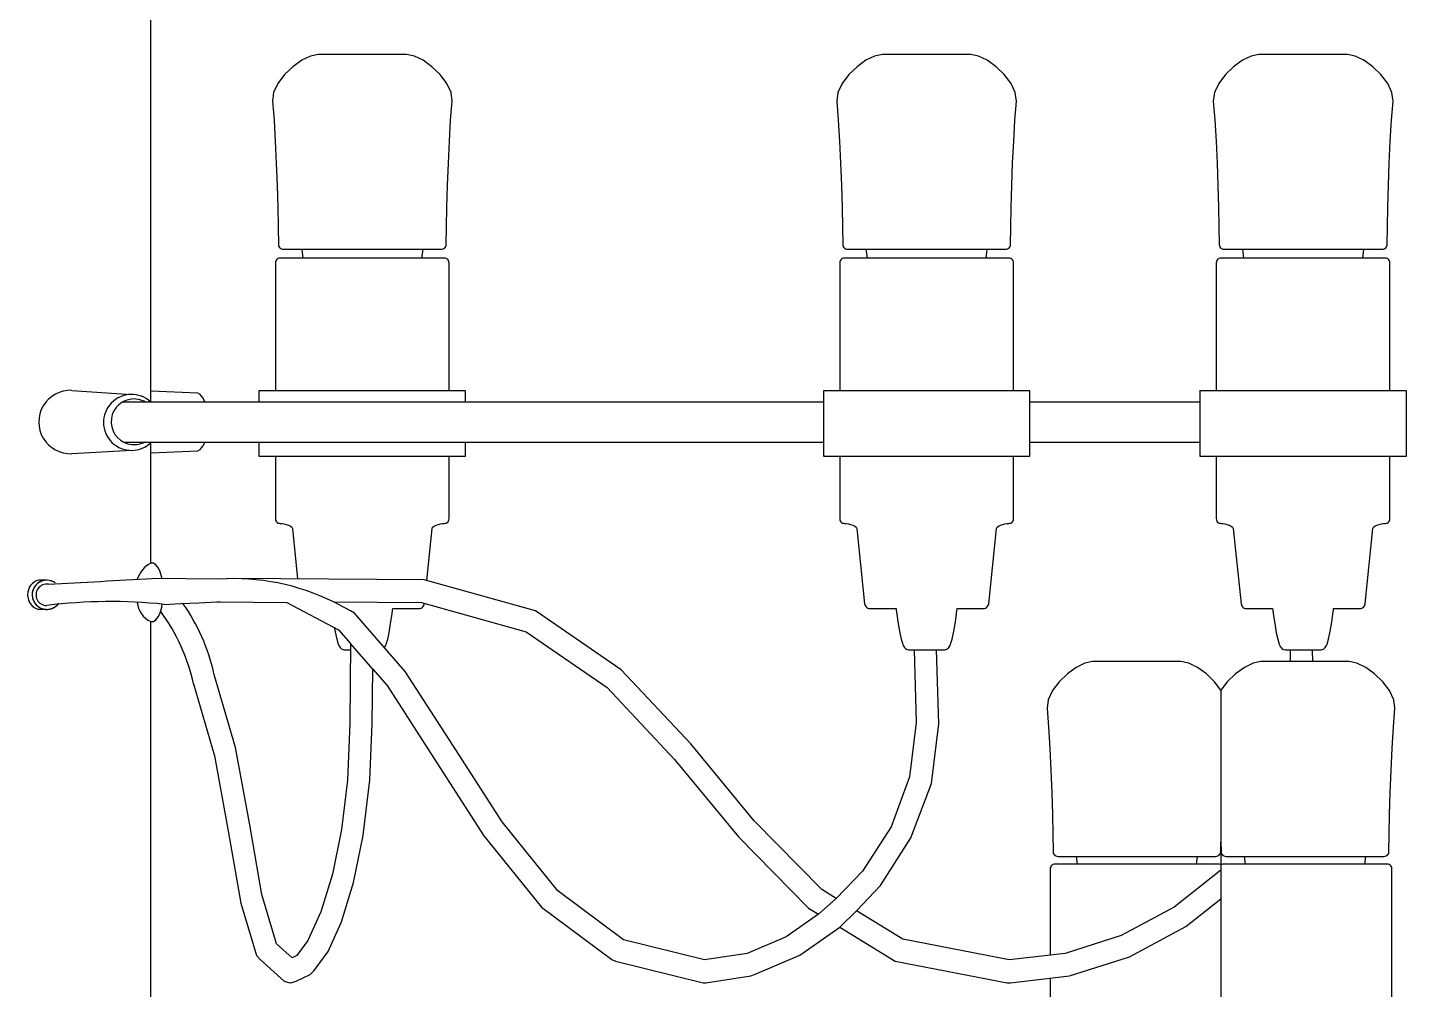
# Model space of a CAD drawing. Header units: millimetres. Extents: x 112 to 8820, y -2365 to 5002.
# Drawn here: x 591.1 to 777.9, y -265.7 to -135.4 of the extents above; entities that cross this region are included whole.
import ezdxf

# ---------------------------------------------------------------- set-up
doc = ezdxf.new("R2010")
doc.units = ezdxf.units.MM

# ---------------------------------------------------------------- blocks, each defined once
blk = doc.blocks.new('2097-30_EL-front')
for p, q in [((1.908, 47.788), (1.908, 71.85)), ((4.177, 52.497), (4.072, 52.475)), ((4.199, 52.497), (4.177, 52.497)), ((4.257, 52.497), (4.199, 52.497)), ((4.348, 52.497), (4.257, 52.497)), ((4.466, 52.497), (4.348, 52.497)), ((4.603, 52.497), (4.466, 52.497)), ((4.751, 52.497), (4.603, 52.497)), ((4.901, 52.497), (4.751, 52.497)), ((5.043, 52.497), (4.901, 52.497)), ((5.169, 52.497), (5.043, 52.497)), ((5.27, 52.497), (5.169, 52.497)), ((5.34, 52.497), (5.27, 52.497)), ((5.374, 52.497), (5.34, 52.497)), ((5.479, 52.475), (5.374, 52.497)), ((11.819, 52.497), (11.714, 52.475)), ((11.853, 52.497), (11.819, 52.497)), ((11.922, 52.497), (11.853, 52.497)), ((12.023, 52.497), (11.922, 52.497)), ((12.148, 52.497), (12.023, 52.497)), ((12.29, 52.497), (12.148, 52.497)), ((12.44, 52.497), (12.29, 52.497)), ((12.588, 52.497), (12.44, 52.497)), ((12.726, 52.497), (12.588, 52.497)), ((12.844, 52.497), (12.726, 52.497)), ((12.935, 52.497), (12.844, 52.497)), ((12.993, 52.497), (12.935, 52.497)), ((13.016, 52.497), (12.993, 52.497)), ((13.121, 52.475), (13.016, 52.497)), ((16.921, 52.497), (16.816, 52.475)), ((16.949, 52.497), (16.921, 52.497)), ((17.012, 52.497), (16.949, 52.497)), ((17.108, 52.497), (17.012, 52.497)), ((17.23, 52.497), (17.108, 52.497)), ((17.369, 52.497), (17.23, 52.497)), ((17.519, 52.497), (17.369, 52.497)), ((17.668, 52.497), (17.519, 52.497)), ((17.808, 52.497), (17.668, 52.497)), ((17.93, 52.497), (17.808, 52.497)), ((18.026, 52.497), (17.93, 52.497)), ((18.09, 52.497), (18.026, 52.497)), ((18.119, 52.497), (18.09, 52.497)), ((18.224, 52.475), (18.119, 52.497)), ((3.833, 52.33), (3.722, 52.223)), ((3.954, 52.417), (3.833, 52.33)), ((4.072, 52.475), (3.954, 52.417)), ((5.597, 52.417), (5.479, 52.475)), ((5.717, 52.33), (5.597, 52.417)), ((5.827, 52.223), (5.717, 52.33)), ((11.476, 52.33), (11.365, 52.223)), ((11.596, 52.417), (11.476, 52.33)), ((11.714, 52.475), (11.596, 52.417)), ((13.239, 52.417), (13.121, 52.475)), ((13.36, 52.33), (13.239, 52.417)), ((13.471, 52.223), (13.36, 52.33)), ((16.577, 52.33), (16.466, 52.223)), ((16.697, 52.417), (16.577, 52.33)), ((16.816, 52.475), (16.697, 52.417)), ((18.342, 52.417), (18.224, 52.475)), ((18.462, 52.33), (18.342, 52.417)), ((18.573, 52.223), (18.462, 52.33)), ((3.722, 52.223), (3.631, 52.104)), ((5.917, 52.104), (5.827, 52.223)), ((11.365, 52.223), (11.275, 52.104)), ((13.562, 52.104), (13.471, 52.223)), ((16.466, 52.223), (16.376, 52.104)), ((18.664, 52.104), (18.573, 52.223)), ((3.573, 51.981), (3.558, 51.863)), ((3.631, 52.104), (3.573, 51.981)), ((5.976, 51.981), (5.917, 52.104)), ((5.991, 51.863), (5.976, 51.981)), ((11.217, 51.981), (11.202, 51.863)), ((11.275, 52.104), (11.217, 51.981)), ((13.62, 51.981), (13.562, 52.104)), ((13.635, 51.863), (13.62, 51.981)), ((16.317, 51.981), (16.302, 51.863)), ((16.376, 52.104), (16.317, 51.981)), ((18.722, 51.981), (18.664, 52.104)), ((18.737, 51.863), (18.722, 51.981)), ((3.558, 51.863), (3.578, 51.607)), ((5.971, 51.607), (5.991, 51.863)), ((11.202, 51.863), (11.222, 51.607)), ((13.615, 51.607), (13.635, 51.863)), ((16.302, 51.863), (16.322, 51.607)), ((18.717, 51.607), (18.737, 51.863)), ((3.578, 51.607), (3.595, 51.323)), ((5.954, 51.323), (5.971, 51.607)), ((11.222, 51.607), (11.239, 51.323)), ((13.598, 51.323), (13.615, 51.607)), ((16.322, 51.607), (16.339, 51.323)), ((18.7, 51.323), (18.717, 51.607)), ((3.595, 51.323), (3.609, 51.023)), ((5.94, 51.023), (5.954, 51.323)), ((11.239, 51.323), (11.253, 51.023)), ((13.584, 51.023), (13.598, 51.323)), ((16.339, 51.323), (16.353, 51.023)), ((18.686, 51.023), (18.7, 51.323)), ((3.609, 51.023), (3.62, 50.72)), ((5.928, 50.72), (5.94, 51.023)), ((11.253, 51.023), (11.264, 50.72)), ((13.573, 50.72), (13.584, 51.023)), ((16.353, 51.023), (16.365, 50.72)), ((18.675, 50.72), (18.686, 51.023)), ((3.62, 50.72), (3.629, 50.427)), ((5.92, 50.427), (5.928, 50.72)), ((11.264, 50.72), (11.273, 50.427)), ((13.564, 50.427), (13.573, 50.72)), ((16.365, 50.72), (16.373, 50.427)), ((18.666, 50.427), (18.675, 50.72)), ((3.629, 50.427), (3.635, 50.157)), ((5.914, 50.157), (5.92, 50.427)), ((11.273, 50.427), (11.279, 50.157)), ((13.558, 50.157), (13.564, 50.427)), ((16.373, 50.427), (16.379, 50.157)), ((18.66, 50.157), (18.666, 50.427)), ((3.635, 50.157), (3.638, 49.923)), ((5.911, 49.923), (5.914, 50.157)), ((11.279, 50.157), (11.282, 49.923)), ((13.555, 49.923), (13.558, 50.157)), ((16.379, 50.157), (16.382, 49.923)), ((18.657, 49.923), (18.66, 50.157)), ((3.638, 49.923), (3.64, 49.908)), ((3.64, 49.908), (3.645, 49.894)), ((3.645, 49.894), (3.653, 49.882)), ((3.653, 49.882), (3.664, 49.872)), ((3.664, 49.872), (3.677, 49.864)), ((5.872, 49.864), (5.885, 49.872)), ((5.885, 49.872), (5.896, 49.882)), ((5.896, 49.882), (5.904, 49.894)), ((5.904, 49.894), (5.909, 49.908)), ((5.909, 49.908), (5.911, 49.923)), ((11.282, 49.923), (11.284, 49.908)), ((11.284, 49.908), (11.289, 49.894)), ((11.289, 49.894), (11.297, 49.882)), ((11.297, 49.882), (11.308, 49.872)), ((11.308, 49.872), (11.321, 49.864)), ((13.516, 49.864), (13.529, 49.872)), ((13.529, 49.872), (13.54, 49.882)), ((13.54, 49.882), (13.548, 49.894)), ((13.548, 49.894), (13.553, 49.908)), ((13.553, 49.908), (13.555, 49.923)), ((16.382, 49.923), (16.384, 49.908)), ((16.384, 49.908), (16.389, 49.894)), ((16.389, 49.894), (16.397, 49.882)), ((16.397, 49.882), (16.408, 49.872)), ((16.408, 49.872), (16.421, 49.864)), ((18.618, 49.864), (18.631, 49.872)), ((18.631, 49.872), (18.642, 49.882)), ((18.642, 49.882), (18.65, 49.894)), ((18.65, 49.894), (18.655, 49.908)), ((18.655, 49.908), (18.657, 49.923)), ((3.598, 49.688), (3.596, 49.673)), ((3.603, 49.702), (3.598, 49.688)), ((3.611, 49.714), (3.603, 49.702)), ((3.621, 49.725), (3.611, 49.714)), ((3.633, 49.732), (3.621, 49.725)), ((3.647, 49.737), (3.633, 49.732)), ((3.662, 49.739), (3.647, 49.737)), ((3.696, 49.739), (3.662, 49.739)), ((3.677, 49.864), (3.691, 49.86)), ((3.691, 49.86), (3.707, 49.858)), ((3.778, 49.739), (3.696, 49.739)), ((3.707, 49.858), (3.746, 49.858)), ((3.746, 49.858), (3.849, 49.858)), ((3.903, 49.739), (3.778, 49.739)), ((3.849, 49.858), (5.598, 49.858)), ((4.066, 49.739), (3.903, 49.739)), ((3.953, 49.858), (3.969, 49.739)), ((4.259, 49.739), (4.066, 49.739)), ((4.476, 49.739), (4.259, 49.739)), ((4.705, 49.739), (4.476, 49.739)), ((4.937, 49.739), (4.705, 49.739)), ((5.162, 49.739), (4.937, 49.739)), ((5.37, 49.739), (5.162, 49.739)), ((5.552, 49.739), (5.37, 49.739)), ((5.7, 49.739), (5.552, 49.739)), ((5.582, 49.739), (5.598, 49.858)), ((5.598, 49.858), (5.656, 49.858)), ((5.656, 49.858), (5.781, 49.858)), ((5.808, 49.739), (5.7, 49.739)), ((5.781, 49.858), (5.842, 49.858)), ((5.87, 49.739), (5.808, 49.739)), ((5.842, 49.858), (5.858, 49.86)), ((5.858, 49.86), (5.872, 49.864)), ((5.884, 49.739), (5.87, 49.739)), ((5.899, 49.737), (5.884, 49.739)), ((5.913, 49.732), (5.899, 49.737)), ((5.925, 49.725), (5.913, 49.732)), ((5.935, 49.714), (5.925, 49.725)), ((5.943, 49.702), (5.935, 49.714)), ((5.948, 49.688), (5.943, 49.702)), ((5.949, 49.673), (5.948, 49.688)), ((11.244, 49.688), (11.242, 49.673)), ((11.249, 49.702), (11.244, 49.688)), ((11.257, 49.714), (11.249, 49.702)), ((11.267, 49.725), (11.257, 49.714)), ((11.279, 49.732), (11.267, 49.725)), ((11.293, 49.737), (11.279, 49.732)), ((11.308, 49.739), (11.293, 49.737)), ((11.322, 49.739), (11.308, 49.739)), ((11.321, 49.864), (11.335, 49.86)), ((11.384, 49.739), (11.322, 49.739)), ((11.335, 49.86), (11.35, 49.858)), ((11.35, 49.858), (11.411, 49.858)), ((11.492, 49.739), (11.384, 49.739)), ((11.411, 49.858), (11.535, 49.858)), ((11.64, 49.739), (11.492, 49.739)), ((11.535, 49.858), (13.24, 49.858)), ((11.595, 49.858), (11.611, 49.739)), ((11.822, 49.739), (11.64, 49.739)), ((12.03, 49.739), (11.822, 49.739)), ((12.255, 49.739), (12.03, 49.739)), ((12.487, 49.739), (12.255, 49.739)), ((12.716, 49.739), (12.487, 49.739)), ((12.932, 49.739), (12.716, 49.739)), ((13.126, 49.739), (12.932, 49.739)), ((13.289, 49.739), (13.126, 49.739)), ((13.224, 49.739), (13.24, 49.858)), ((13.24, 49.858), (13.365, 49.858)), ((13.414, 49.739), (13.289, 49.739)), ((13.365, 49.858), (13.446, 49.858)), ((13.496, 49.739), (13.414, 49.739)), ((13.446, 49.858), (13.486, 49.858)), ((13.486, 49.858), (13.502, 49.86)), ((13.53, 49.739), (13.496, 49.739)), ((13.502, 49.86), (13.516, 49.864)), ((13.545, 49.737), (13.53, 49.739)), ((13.559, 49.732), (13.545, 49.737)), ((13.571, 49.725), (13.559, 49.732)), ((13.581, 49.714), (13.571, 49.725)), ((13.589, 49.702), (13.581, 49.714)), ((13.594, 49.688), (13.589, 49.702)), ((13.596, 49.673), (13.594, 49.688)), ((16.344, 49.688), (16.342, 49.673)), ((16.349, 49.702), (16.344, 49.688)), ((16.356, 49.714), (16.349, 49.702)), ((16.367, 49.725), (16.356, 49.714)), ((16.379, 49.732), (16.367, 49.725)), ((16.393, 49.737), (16.379, 49.732)), ((16.408, 49.739), (16.393, 49.737)), ((16.442, 49.739), (16.408, 49.739)), ((16.421, 49.864), (16.435, 49.86)), ((16.435, 49.86), (16.451, 49.858)), ((16.523, 49.739), (16.442, 49.739)), ((16.451, 49.858), (16.501, 49.858)), ((16.501, 49.858), (16.615, 49.858)), ((16.648, 49.739), (16.523, 49.739)), ((16.615, 49.858), (18.343, 49.858)), ((16.811, 49.739), (16.648, 49.739)), ((16.696, 49.858), (16.713, 49.739)), ((17.005, 49.739), (16.811, 49.739)), ((17.221, 49.739), (17.005, 49.739)), ((17.451, 49.739), (17.221, 49.739)), ((17.683, 49.739), (17.451, 49.739)), ((17.908, 49.739), (17.683, 49.739)), ((18.116, 49.739), (17.908, 49.739)), ((18.298, 49.739), (18.116, 49.739)), ((18.446, 49.739), (18.298, 49.739)), ((18.327, 49.739), (18.343, 49.858)), ((18.343, 49.858), (18.423, 49.858)), ((18.423, 49.858), (18.538, 49.858)), ((18.553, 49.739), (18.446, 49.739)), ((18.538, 49.858), (18.588, 49.858)), ((18.615, 49.739), (18.553, 49.739)), ((18.588, 49.858), (18.604, 49.86)), ((18.604, 49.86), (18.618, 49.864)), ((18.629, 49.739), (18.615, 49.739)), ((18.644, 49.737), (18.629, 49.739)), ((18.658, 49.732), (18.644, 49.737)), ((18.67, 49.725), (18.658, 49.732)), ((18.681, 49.714), (18.67, 49.725)), ((18.688, 49.702), (18.681, 49.714)), ((18.693, 49.688), (18.688, 49.702)), ((18.695, 49.673), (18.693, 49.688)), ((3.596, 49.673), (3.596, 47.941)), ((5.949, 47.941), (5.949, 49.673)), ((11.242, 49.673), (11.242, 47.941)), ((13.596, 47.941), (13.596, 49.673)), ((16.342, 49.673), (16.342, 47.941)), ((18.695, 47.941), (18.695, 49.673)), ((2.546, 47.909), (1.908, 47.936)), ((2.577, 47.89), (2.546, 47.909)), ((2.616, 47.845), (2.577, 47.89)), ((2.64, 47.796), (2.616, 47.845)), ((3.417, 47.941), (3.374, 47.941)), ((3.374, 47.941), (3.374, 47.788)), ((3.519, 47.941), (3.417, 47.941)), ((3.677, 47.941), (3.519, 47.941)), ((3.882, 47.941), (3.677, 47.941)), ((4.126, 47.941), (3.882, 47.941)), ((4.399, 47.941), (4.126, 47.941)), ((4.687, 47.941), (4.399, 47.941)), ((4.98, 47.941), (4.687, 47.941)), ((5.263, 47.941), (4.98, 47.941)), ((5.525, 47.941), (5.263, 47.941)), ((5.755, 47.941), (5.525, 47.941)), ((5.941, 47.941), (5.755, 47.941)), ((6.076, 47.941), (5.941, 47.941)), ((6.154, 47.941), (6.076, 47.941)), ((6.172, 47.941), (6.154, 47.941)), ((6.172, 47.788), (6.172, 47.941)), ((11.038, 47.941), (11.02, 47.941)), ((11.02, 47.941), (11.02, 47.247)), ((11.116, 47.941), (11.038, 47.941)), ((11.251, 47.941), (11.116, 47.941)), ((11.437, 47.941), (11.251, 47.941)), ((11.666, 47.941), (11.437, 47.941)), ((11.929, 47.941), (11.666, 47.941)), ((12.212, 47.941), (11.929, 47.941)), ((12.505, 47.941), (12.212, 47.941)), ((12.793, 47.941), (12.505, 47.941)), ((13.066, 47.941), (12.793, 47.941)), ((13.31, 47.941), (13.066, 47.941)), ((13.401, 47.941), (13.31, 47.941)), ((13.587, 47.941), (13.401, 47.941)), ((13.722, 47.941), (13.587, 47.941)), ((13.8, 47.941), (13.722, 47.941)), ((13.818, 47.941), (13.8, 47.941)), ((13.818, 47.247), (13.818, 47.941)), ((16.163, 47.941), (16.119, 47.941)), ((16.119, 47.941), (16.119, 47.247)), ((16.265, 47.941), (16.163, 47.941)), ((16.422, 47.941), (16.265, 47.941)), ((16.628, 47.941), (16.422, 47.941)), ((16.872, 47.941), (16.628, 47.941)), ((17.144, 47.941), (16.872, 47.941)), ((17.433, 47.941), (17.144, 47.941)), ((17.726, 47.941), (17.433, 47.941)), ((18.009, 47.941), (17.726, 47.941)), ((18.271, 47.941), (18.009, 47.941)), ((18.5, 47.941), (18.271, 47.941)), ((18.686, 47.941), (18.5, 47.941)), ((18.822, 47.941), (18.686, 47.941)), ((18.9, 47.941), (18.822, 47.941)), ((18.918, 47.941), (18.9, 47.941)), ((18.918, 47.054), (18.918, 47.941)), ((3.374, 47.788), (1.524, 47.788)), ((2.642, 47.788), (2.64, 47.796)), ((11.02, 47.788), (3.374, 47.788)), ((16.119, 47.788), (13.818, 47.788)), ((1.537, 47.247), (3.374, 47.247)), ((1.908, 45.607), (1.908, 47.247)), ((1.908, 47.099), (2.546, 47.126)), ((2.546, 47.126), (2.577, 47.145)), ((2.577, 47.145), (2.616, 47.19)), ((2.616, 47.19), (2.64, 47.239)), ((2.64, 47.239), (2.642, 47.247)), ((3.374, 47.247), (3.374, 47.054)), ((3.374, 47.247), (11.02, 47.247)), ((6.172, 47.054), (6.172, 47.247)), ((11.02, 47.247), (11.02, 47.054)), ((13.818, 47.054), (13.818, 47.247)), ((13.818, 47.247), (16.119, 47.247)), ((16.119, 47.247), (16.119, 47.054)), ((3.374, 47.054), (3.417, 47.054)), ((3.417, 47.054), (3.519, 47.054)), ((3.519, 47.054), (3.677, 47.054)), ((3.596, 47.054), (3.596, 46.209)), ((3.677, 47.054), (3.882, 47.054)), ((3.882, 47.054), (4.126, 47.054)), ((4.126, 47.054), (4.399, 47.054)), ((4.399, 47.054), (4.687, 47.054)), ((4.687, 47.054), (4.98, 47.054)), ((4.98, 47.054), (5.263, 47.054)), ((5.263, 47.054), (5.525, 47.054)), ((5.525, 47.054), (5.755, 47.054)), ((5.755, 47.054), (5.941, 47.054)), ((5.941, 47.054), (6.076, 47.054)), ((5.949, 46.209), (5.949, 47.054)), ((6.076, 47.054), (6.154, 47.054)), ((6.154, 47.054), (6.172, 47.054)), ((11.02, 47.054), (11.038, 47.054)), ((11.038, 47.054), (11.116, 47.054)), ((11.116, 47.054), (11.251, 47.054)), ((11.242, 47.054), (11.242, 46.209)), ((11.251, 47.054), (11.437, 47.054)), ((11.437, 47.054), (11.666, 47.054)), ((11.666, 47.054), (11.929, 47.054)), ((11.929, 47.054), (12.212, 47.054)), ((12.212, 47.054), (12.505, 47.054)), ((12.505, 47.054), (12.793, 47.054)), ((12.793, 47.054), (13.066, 47.054)), ((13.066, 47.054), (13.31, 47.054)), ((13.31, 47.054), (13.401, 47.054)), ((13.401, 47.054), (13.587, 47.054)), ((13.587, 47.054), (13.722, 47.054)), ((13.596, 46.209), (13.596, 47.054)), ((13.722, 47.054), (13.8, 47.054)), ((13.8, 47.054), (13.818, 47.054)), ((16.119, 47.054), (16.163, 47.054)), ((16.163, 47.054), (16.265, 47.054)), ((16.265, 47.054), (16.422, 47.054)), ((16.342, 47.054), (16.342, 46.209)), ((16.422, 47.054), (16.628, 47.054)), ((16.628, 47.054), (16.872, 47.054)), ((16.872, 47.054), (17.144, 47.054)), ((17.144, 47.054), (17.433, 47.054)), ((17.433, 47.054), (17.726, 47.054)), ((17.726, 47.054), (18.009, 47.054)), ((18.009, 47.054), (18.271, 47.054)), ((18.271, 47.054), (18.5, 47.054)), ((18.5, 47.054), (18.686, 47.054)), ((18.686, 47.054), (18.822, 47.054)), ((18.695, 46.209), (18.695, 47.054)), ((18.822, 47.054), (18.9, 47.054)), ((18.9, 47.054), (18.918, 47.054)), ((3.596, 46.209), (3.598, 46.194)), ((3.598, 46.194), (3.603, 46.181)), ((3.603, 46.181), (3.611, 46.168)), ((3.611, 46.168), (3.621, 46.158)), ((3.621, 46.158), (3.633, 46.15)), ((3.633, 46.15), (3.647, 46.146)), ((3.647, 46.146), (3.662, 46.144)), ((3.662, 46.144), (3.684, 46.142)), ((3.684, 46.142), (3.711, 46.137)), ((3.711, 46.137), (3.742, 46.13)), ((5.804, 46.13), (5.834, 46.137)), ((5.834, 46.137), (5.862, 46.142)), ((5.862, 46.142), (5.884, 46.144)), ((5.884, 46.144), (5.899, 46.146)), ((5.899, 46.146), (5.913, 46.15)), ((5.913, 46.15), (5.925, 46.158)), ((5.925, 46.158), (5.935, 46.168)), ((5.935, 46.168), (5.943, 46.181)), ((5.943, 46.181), (5.948, 46.194)), ((5.948, 46.194), (5.949, 46.209)), ((11.242, 46.209), (11.244, 46.194)), ((11.244, 46.194), (11.249, 46.181)), ((11.249, 46.181), (11.257, 46.168)), ((11.257, 46.168), (11.267, 46.158)), ((11.267, 46.158), (11.279, 46.15)), ((11.279, 46.15), (11.293, 46.146)), ((11.293, 46.146), (11.308, 46.144)), ((11.308, 46.144), (11.33, 46.142)), ((11.33, 46.142), (11.358, 46.137)), ((11.358, 46.137), (11.388, 46.13)), ((13.45, 46.13), (13.48, 46.137)), ((13.48, 46.137), (13.508, 46.142)), ((13.508, 46.142), (13.53, 46.144)), ((13.53, 46.144), (13.545, 46.146)), ((13.545, 46.146), (13.559, 46.15)), ((13.559, 46.15), (13.571, 46.158)), ((13.571, 46.158), (13.581, 46.168)), ((13.581, 46.168), (13.589, 46.181)), ((13.589, 46.181), (13.594, 46.194)), ((13.594, 46.194), (13.596, 46.209)), ((16.342, 46.209), (16.344, 46.194)), ((16.344, 46.194), (16.349, 46.181)), ((16.349, 46.181), (16.356, 46.168)), ((16.356, 46.168), (16.367, 46.158)), ((16.367, 46.158), (16.379, 46.15)), ((16.379, 46.15), (16.393, 46.146)), ((16.393, 46.146), (16.408, 46.144)), ((16.408, 46.144), (16.43, 46.142)), ((16.43, 46.142), (16.457, 46.137)), ((16.457, 46.137), (16.488, 46.13)), ((18.549, 46.13), (18.58, 46.137)), ((18.58, 46.137), (18.607, 46.142)), ((18.607, 46.142), (18.629, 46.144)), ((18.629, 46.144), (18.644, 46.146)), ((18.644, 46.146), (18.658, 46.15)), ((18.658, 46.15), (18.67, 46.158)), ((18.67, 46.158), (18.681, 46.168)), ((18.681, 46.168), (18.688, 46.181)), ((18.688, 46.181), (18.693, 46.194)), ((18.693, 46.194), (18.695, 46.209)), ((3.742, 46.13), (3.773, 46.12)), ((3.773, 46.12), (3.8, 46.108)), ((3.8, 46.108), (3.819, 46.094)), ((3.819, 46.094), (3.827, 46.078)), ((3.827, 46.078), (3.898, 45.394)), ((5.646, 45.373), (5.719, 46.078)), ((5.719, 46.078), (5.727, 46.094)), ((5.727, 46.094), (5.746, 46.108)), ((5.746, 46.108), (5.773, 46.12)), ((5.773, 46.12), (5.804, 46.13)), ((11.388, 46.13), (11.419, 46.12)), ((11.419, 46.12), (11.446, 46.108)), ((11.446, 46.108), (11.465, 46.094)), ((11.465, 46.094), (11.473, 46.078)), ((11.473, 46.078), (11.579, 45.056)), ((13.259, 45.056), (13.365, 46.078)), ((13.365, 46.078), (13.373, 46.094)), ((13.373, 46.094), (13.392, 46.108)), ((13.392, 46.108), (13.419, 46.12)), ((13.419, 46.12), (13.45, 46.13)), ((16.488, 46.13), (16.518, 46.12)), ((16.518, 46.12), (16.545, 46.108)), ((16.545, 46.108), (16.564, 46.094)), ((16.564, 46.094), (16.573, 46.078)), ((16.573, 46.078), (16.679, 45.056)), ((18.358, 45.056), (18.464, 46.078)), ((18.464, 46.078), (18.473, 46.094)), ((18.473, 46.094), (18.492, 46.108)), ((18.492, 46.108), (18.519, 46.12)), ((18.519, 46.12), (18.549, 46.13)), ((1.945, 45.604), (1.908, 45.607)), ((1.975, 45.585), (1.945, 45.604)), ((2.014, 45.539), (1.975, 45.585)), ((2.839, 45.391), (1.93, 45.4)), ((2.038, 45.49), (2.014, 45.539)), ((2.058, 45.414), (2.038, 45.49)), ((2.059, 45.399), (2.058, 45.414)), ((3.024, 45.4), (2.839, 45.391)), ((5.614, 45.382), (3.024, 45.4)), ((0.5, 45.377, -0.203), (0.391, 45.377, -0.203)), ((7.122, 44.96), (5.614, 45.382)), ((2.058, 45.009), (2.063, 45.051)), ((2.091, 45.048), (2.315, 45.058)), ((2.315, 45.058), (2.561, 45.07)), ((2.561, 45.07), (2.805, 45.081)), ((2.805, 45.081), (2.849, 45.083)), ((2.849, 45.083), (3.753, 45.074)), ((3.753, 45.074), (4.452, 44.704)), ((4.382, 45.083), (5.577, 45.074)), ((4.615, 44.96), (4.382, 45.083)), ((5.577, 45.074), (6.994, 44.678)), ((5.583, 45.005), (5.594, 45.015)), ((5.594, 45.015), (5.603, 45.027)), ((5.603, 45.027), (5.61, 45.041)), ((5.61, 45.041), (5.613, 45.056)), ((5.613, 45.056), (5.614, 45.064)), ((11.579, 45.056), (11.582, 45.041)), ((11.582, 45.041), (11.589, 45.027)), ((11.589, 45.027), (11.598, 45.015)), ((11.598, 45.015), (11.609, 45.005)), ((13.229, 45.005), (13.24, 45.015)), ((13.24, 45.015), (13.249, 45.027)), ((13.249, 45.027), (13.256, 45.041)), ((13.256, 45.041), (13.259, 45.056)), ((16.679, 45.056), (16.682, 45.041)), ((16.682, 45.041), (16.688, 45.027)), ((16.688, 45.027), (16.697, 45.015)), ((16.697, 45.015), (16.708, 45.005)), ((18.329, 45.005), (18.34, 45.015)), ((18.34, 45.015), (18.349, 45.027)), ((18.349, 45.027), (18.355, 45.041)), ((18.355, 45.041), (18.358, 45.056)), ((0.5, 44.98, -0.203), (0.391, 44.98, -0.203)), ((1.945, 44.818), (1.975, 44.838)), ((1.975, 44.838), (2.014, 44.884)), ((2.014, 44.884), (2.038, 44.932)), ((2.038, 44.932), (2.058, 45.009)), ((4.668, 44.929), (4.615, 44.96)), ((5.355, 44.138), (4.668, 44.929)), ((5.152, 44.756), (5.166, 44.844)), ((5.166, 44.844), (5.177, 44.919)), ((5.177, 44.919), (5.184, 44.971)), ((5.184, 44.971), (5.187, 44.991)), ((5.187, 44.991), (5.311, 44.991)), ((5.311, 44.991), (5.414, 44.991)), ((5.414, 44.991), (5.488, 44.991)), ((5.488, 44.991), (5.531, 44.991)), ((5.531, 44.991), (5.54, 44.991)), ((5.54, 44.991), (5.556, 44.993)), ((5.556, 44.993), (5.57, 44.997)), ((5.57, 44.997), (5.583, 45.005)), ((8.282, 44.161), (7.122, 44.96)), ((11.609, 45.005), (11.622, 44.997)), ((11.622, 44.997), (11.636, 44.993)), ((11.636, 44.993), (11.652, 44.991)), ((11.652, 44.991), (11.661, 44.991)), ((11.661, 44.991), (11.704, 44.991)), ((11.704, 44.991), (11.778, 44.991)), ((11.778, 44.991), (11.881, 44.991)), ((11.881, 44.991), (12.005, 44.991)), ((12.005, 44.991), (12.008, 44.971)), ((12.008, 44.971), (12.015, 44.919)), ((12.015, 44.919), (12.026, 44.844)), ((12.026, 44.844), (12.039, 44.756)), ((12.799, 44.756), (12.812, 44.844)), ((12.812, 44.844), (12.823, 44.919)), ((12.823, 44.919), (12.83, 44.971)), ((12.83, 44.971), (12.833, 44.991)), ((12.833, 44.991), (12.908, 44.991)), ((12.908, 44.991), (13.02, 44.991)), ((13.02, 44.991), (13.107, 44.991)), ((13.107, 44.991), (13.163, 44.991)), ((13.163, 44.991), (13.186, 44.991)), ((13.186, 44.991), (13.202, 44.993)), ((13.202, 44.993), (13.216, 44.997)), ((13.216, 44.997), (13.229, 45.005)), ((16.708, 45.005), (16.721, 44.997)), ((16.721, 44.997), (16.735, 44.993)), ((16.735, 44.993), (16.751, 44.991)), ((16.751, 44.991), (16.775, 44.991)), ((16.775, 44.991), (16.831, 44.991)), ((16.831, 44.991), (16.917, 44.991)), ((16.917, 44.991), (17.03, 44.991)), ((17.03, 44.991), (17.105, 44.991)), ((17.105, 44.991), (17.107, 44.971)), ((17.107, 44.971), (17.114, 44.919)), ((17.114, 44.919), (17.125, 44.844)), ((17.125, 44.844), (17.139, 44.756)), ((17.898, 44.756), (17.912, 44.844)), ((17.912, 44.844), (17.923, 44.919)), ((17.923, 44.919), (17.93, 44.971)), ((17.93, 44.971), (17.932, 44.991)), ((17.932, 44.991), (18.057, 44.991)), ((18.057, 44.991), (18.159, 44.991)), ((18.159, 44.991), (18.233, 44.991)), ((18.233, 44.991), (18.276, 44.991)), ((18.276, 44.991), (18.286, 44.991)), ((18.286, 44.991), (18.302, 44.993)), ((18.302, 44.993), (18.316, 44.997)), ((18.316, 44.997), (18.329, 45.005)), ((1.908, 44.815), (1.945, 44.818)), ((1.908, 39.582), (1.908, 44.815)), ((4.395, 44.735), (4.428, 44.579)), ((4.452, 44.704), (4.616, 44.516)), ((5.118, 44.579), (5.136, 44.664)), ((5.136, 44.664), (5.152, 44.756)), ((6.994, 44.678), (8.09, 43.924)), ((12.039, 44.756), (12.056, 44.664)), ((12.056, 44.664), (12.074, 44.579)), ((12.764, 44.579), (12.782, 44.664)), ((12.782, 44.664), (12.799, 44.756)), ((17.139, 44.756), (17.155, 44.664)), ((17.155, 44.664), (17.174, 44.579)), ((17.863, 44.579), (17.882, 44.664)), ((17.882, 44.664), (17.898, 44.756)), ((4.428, 44.579), (4.448, 44.51)), ((4.448, 44.51), (4.455, 44.492)), ((4.455, 44.492), (4.464, 44.477)), ((4.464, 44.477), (4.474, 44.463)), ((4.474, 44.463), (4.486, 44.451)), ((4.616, 44.516), (4.604, 43.438)), ((4.915, 44.171), (4.616, 44.516)), ((5.072, 44.463), (5.082, 44.477)), ((5.082, 44.477), (5.091, 44.492)), ((5.091, 44.492), (5.098, 44.51)), ((5.098, 44.51), (5.118, 44.579)), ((12.074, 44.579), (12.094, 44.51)), ((12.094, 44.51), (12.101, 44.492)), ((12.101, 44.492), (12.11, 44.477)), ((12.11, 44.477), (12.12, 44.463)), ((12.12, 44.463), (12.132, 44.451)), ((12.706, 44.451), (12.718, 44.463)), ((12.718, 44.463), (12.728, 44.477)), ((12.728, 44.477), (12.737, 44.492)), ((12.737, 44.492), (12.744, 44.51)), ((12.744, 44.51), (12.764, 44.579)), ((17.174, 44.579), (17.194, 44.51)), ((17.194, 44.51), (17.201, 44.492)), ((17.201, 44.492), (17.209, 44.477)), ((17.209, 44.477), (17.22, 44.463)), ((17.22, 44.463), (17.232, 44.451)), ((17.805, 44.451), (17.817, 44.463)), ((17.817, 44.463), (17.828, 44.477)), ((17.828, 44.477), (17.836, 44.492)), ((17.836, 44.492), (17.843, 44.51)), ((17.843, 44.51), (17.863, 44.579)), ((4.486, 44.451), (4.499, 44.442)), ((4.499, 44.442), (4.513, 44.436)), ((4.513, 44.436), (4.528, 44.434)), ((4.528, 44.434), (4.536, 44.434)), ((4.536, 44.434), (4.554, 44.434)), ((4.554, 44.434), (4.581, 44.434)), ((4.581, 44.434), (4.617, 44.434)), ((12.132, 44.451), (12.145, 44.442)), ((12.145, 44.442), (12.159, 44.436)), ((12.159, 44.436), (12.174, 44.434)), ((12.174, 44.434), (12.177, 44.434)), ((12.177, 44.434), (12.191, 44.434)), ((12.191, 44.434), (12.215, 44.434)), ((12.215, 44.434), (12.247, 44.434)), ((12.247, 44.434), (12.287, 44.434)), ((12.249, 44.434), (12.279, 43.446)), ((12.287, 44.434), (12.333, 44.434)), ((12.333, 44.434), (12.383, 44.434)), ((12.383, 44.434), (12.434, 44.434)), ((12.434, 44.434), (12.485, 44.434)), ((12.485, 44.434), (12.532, 44.434)), ((12.532, 44.434), (12.575, 44.434)), ((12.583, 43.428), (12.552, 44.434)), ((12.575, 44.434), (12.611, 44.434)), ((12.611, 44.434), (12.638, 44.434)), ((12.638, 44.434), (12.656, 44.434)), ((12.656, 44.434), (12.664, 44.434)), ((12.664, 44.434), (12.679, 44.436)), ((12.679, 44.436), (12.693, 44.442)), ((12.693, 44.442), (12.706, 44.451)), ((14.667, 44.273), (14.563, 44.252)), ((14.669, 44.273), (14.667, 44.273)), ((14.708, 44.273), (14.669, 44.273)), ((14.782, 44.273), (14.708, 44.273)), ((14.887, 44.273), (14.782, 44.273)), ((15.015, 44.273), (14.887, 44.273)), ((15.158, 44.273), (15.015, 44.273)), ((15.309, 44.273), (15.158, 44.273)), ((15.456, 44.273), (15.309, 44.273)), ((15.591, 44.273), (15.456, 44.273)), ((15.706, 44.273), (15.591, 44.273)), ((15.793, 44.273), (15.706, 44.273)), ((15.847, 44.273), (15.793, 44.273)), ((15.864, 44.273), (15.847, 44.273)), ((15.969, 44.252), (15.864, 44.273)), ((16.946, 44.273), (16.841, 44.252)), ((16.97, 44.273), (16.946, 44.273)), ((17.029, 44.273), (16.97, 44.273)), ((17.121, 44.273), (17.029, 44.273)), ((17.24, 44.273), (17.121, 44.273)), ((17.232, 44.451), (17.245, 44.442)), ((17.378, 44.273), (17.24, 44.273)), ((17.245, 44.442), (17.259, 44.436)), ((17.259, 44.436), (17.274, 44.434)), ((17.274, 44.434), (17.281, 44.434)), ((17.281, 44.434), (17.299, 44.434)), ((17.299, 44.434), (17.327, 44.434)), ((17.327, 44.434), (17.363, 44.434)), ((17.342, 44.434), (17.345, 44.273)), ((17.363, 44.434), (17.405, 44.434)), ((17.526, 44.273), (17.378, 44.273)), ((17.405, 44.434), (17.453, 44.434)), ((17.453, 44.434), (17.504, 44.434)), ((17.504, 44.434), (17.555, 44.434)), ((17.676, 44.273), (17.526, 44.273)), ((17.555, 44.434), (17.604, 44.434)), ((17.604, 44.434), (17.65, 44.434)), ((17.648, 44.273), (17.645, 44.434)), ((17.65, 44.434), (17.69, 44.434)), ((17.818, 44.273), (17.676, 44.273)), ((17.69, 44.434), (17.723, 44.434)), ((17.723, 44.434), (17.747, 44.434)), ((17.747, 44.434), (17.76, 44.434)), ((17.76, 44.434), (17.763, 44.434)), ((17.763, 44.434), (17.778, 44.436)), ((17.778, 44.436), (17.793, 44.442)), ((17.793, 44.442), (17.805, 44.451)), ((17.942, 44.273), (17.818, 44.273)), ((18.042, 44.273), (17.942, 44.273)), ((18.111, 44.273), (18.042, 44.273)), ((18.144, 44.273), (18.111, 44.273)), ((18.248, 44.252), (18.144, 44.273)), ((3.057, 43.11), (2.765, 44.114)), ((4.907, 43.435), (4.915, 44.171)), ((4.915, 44.171), (5.11, 43.947)), ((6, 43.142), (5.355, 44.138)), ((9.223, 43.158), (8.282, 44.161)), ((14.325, 44.107), (14.215, 43.999)), ((14.445, 44.194), (14.325, 44.107)), ((14.563, 44.252), (14.445, 44.194)), ((16.087, 44.194), (15.969, 44.252)), ((16.208, 44.107), (16.087, 44.194)), ((16.319, 43.999), (16.208, 44.107)), ((16.602, 44.107), (16.491, 43.999)), ((16.723, 44.194), (16.602, 44.107)), ((16.841, 44.252), (16.723, 44.194)), ((18.366, 44.194), (18.248, 44.252)), ((18.486, 44.107), (18.366, 44.194)), ((18.597, 43.999), (18.486, 44.107)), ((2.489, 43.971), (2.772, 42.997)), ((5.11, 43.947), (5.745, 42.965)), ((8.09, 43.924), (9.004, 42.949)), ((14.215, 43.999), (14.125, 43.88)), ((16.405, 43.887), (16.319, 43.999)), ((16.491, 43.999), (16.405, 43.887)), ((18.687, 43.88), (18.597, 43.999)), ((14.067, 43.757), (14.051, 43.64)), ((14.125, 43.88), (14.067, 43.757)), ((16.405, 43.887), (16.405, 41.826)), ((18.746, 43.757), (18.687, 43.88)), ((18.761, 43.64), (18.746, 43.757)), ((14.051, 43.64), (14.071, 43.384)), ((18.741, 43.384), (18.761, 43.64)), ((4.604, 43.438), (4.573, 42.668)), ((4.876, 42.667), (4.907, 43.435)), ((12.279, 43.446), (12.188, 42.71)), ((12.483, 42.624), (12.583, 43.428)), ((14.071, 43.384), (14.088, 43.099)), ((18.724, 43.099), (18.741, 43.384)), ((10.083, 42.115), (9.223, 43.158)), ((2.772, 42.997), (2.963, 41.955)), ((3.249, 42.06), (3.057, 43.11)), ((5.745, 42.965), (6.42, 41.914)), ((6.668, 42.101), (6, 43.142)), ((14.088, 43.099), (14.102, 42.799)), ((18.71, 42.799), (18.724, 43.099)), ((9.004, 42.949), (9.869, 41.9)), ((14.102, 42.799), (14.114, 42.496)), ((18.698, 42.496), (18.71, 42.799)), ((4.573, 42.668), (4.492, 41.997)), ((4.791, 41.96), (4.876, 42.667)), ((12.188, 42.71), (11.936, 42.037)), ((12.206, 41.885), (12.483, 42.624)), ((14.114, 42.496), (14.122, 42.203)), ((18.69, 42.203), (18.698, 42.496)), ((3.413, 41.12), (3.249, 42.06)), ((7.422, 41.17), (6.668, 42.101)), ((10.998, 41.185), (10.083, 42.115)), ((11.936, 42.037), (11.552, 41.436)), ((14.122, 42.203), (14.128, 41.933)), ((18.684, 41.933), (18.69, 42.203)), ((2.963, 41.955), (3.129, 40.999)), ((4.492, 41.997), (4.369, 41.395)), ((4.654, 41.279), (4.785, 41.916)), ((4.785, 41.916), (4.791, 41.96)), ((6.42, 41.914), (7.201, 40.949)), ((9.869, 41.9), (10.82, 40.934)), ((11.793, 41.239), (12.206, 41.885)), ((14.128, 41.933), (14.131, 41.699)), ((18.681, 41.699), (18.684, 41.933)), ((14.131, 41.699), (14.133, 41.684)), ((14.133, 41.684), (14.138, 41.67)), ((14.138, 41.67), (14.147, 41.658)), ((14.147, 41.658), (14.157, 41.648)), ((16.377, 41.648), (16.388, 41.658)), ((16.388, 41.658), (16.396, 41.67)), ((16.396, 41.67), (16.402, 41.684)), ((16.402, 41.684), (16.403, 41.699)), ((16.403, 41.699), (16.405, 41.826)), ((16.405, 41.826), (16.407, 41.699)), ((16.405, 41.826), (16.405, 39.732)), ((16.407, 41.699), (16.409, 41.684)), ((16.409, 41.684), (16.414, 41.67)), ((16.414, 41.67), (16.422, 41.658)), ((16.422, 41.658), (16.433, 41.648)), ((18.655, 41.648), (18.665, 41.658)), ((18.665, 41.658), (18.674, 41.67)), ((18.674, 41.67), (18.679, 41.684)), ((18.679, 41.684), (18.681, 41.699)), ((14.094, 41.48), (14.093, 41.465)), ((14.099, 41.493), (14.094, 41.48)), ((14.107, 41.506), (14.099, 41.493)), ((14.117, 41.516), (14.107, 41.506)), ((14.129, 41.524), (14.117, 41.516)), ((14.143, 41.528), (14.129, 41.524)), ((14.158, 41.53), (14.143, 41.528)), ((14.157, 41.648), (14.17, 41.641)), ((14.161, 41.53), (14.158, 41.53)), ((14.212, 41.53), (14.161, 41.53)), ((14.17, 41.641), (14.184, 41.636)), ((14.184, 41.636), (14.2, 41.635)), ((14.2, 41.635), (14.203, 41.635)), ((14.203, 41.635), (14.273, 41.635)), ((14.309, 41.53), (14.212, 41.53)), ((14.273, 41.635), (14.405, 41.635)), ((14.448, 41.53), (14.309, 41.53)), ((14.405, 41.635), (16.089, 41.635)), ((14.444, 41.635), (14.458, 41.53)), ((14.622, 41.53), (14.448, 41.53)), ((14.825, 41.53), (14.622, 41.53)), ((15.047, 41.53), (14.825, 41.53)), ((15.279, 41.53), (15.047, 41.53)), ((15.509, 41.53), (15.279, 41.53)), ((15.73, 41.53), (15.509, 41.53)), ((15.93, 41.53), (15.73, 41.53)), ((16.1, 41.53), (15.93, 41.53)), ((16.074, 41.53), (16.089, 41.635)), ((16.089, 41.635), (16.208, 41.635)), ((16.235, 41.53), (16.1, 41.53)), ((16.208, 41.635), (16.304, 41.635)), ((16.327, 41.53), (16.235, 41.53)), ((16.304, 41.635), (16.334, 41.635)), ((16.372, 41.53), (16.327, 41.53)), ((16.334, 41.635), (16.35, 41.636)), ((16.35, 41.636), (16.365, 41.641)), ((16.365, 41.641), (16.377, 41.648)), ((16.387, 41.528), (16.372, 41.53)), ((16.401, 41.524), (16.387, 41.528)), ((16.407, 41.52), (16.401, 41.524)), ((16.413, 41.524), (16.407, 41.52)), ((16.427, 41.528), (16.413, 41.524)), ((16.442, 41.53), (16.427, 41.528)), ((16.433, 41.648), (16.446, 41.641)), ((16.445, 41.53), (16.442, 41.53)), ((16.496, 41.53), (16.445, 41.53)), ((16.446, 41.641), (16.46, 41.636)), ((16.46, 41.636), (16.476, 41.635)), ((16.476, 41.635), (16.517, 41.635)), ((16.593, 41.53), (16.496, 41.53)), ((16.517, 41.635), (16.624, 41.635)), ((16.732, 41.53), (16.593, 41.53)), ((16.624, 41.635), (18.367, 41.635)), ((16.722, 41.635), (16.732, 41.53)), ((16.907, 41.53), (16.732, 41.53)), ((17.109, 41.53), (16.907, 41.53)), ((17.331, 41.53), (17.109, 41.53)), ((17.563, 41.53), (17.331, 41.53)), ((17.793, 41.53), (17.563, 41.53)), ((18.014, 41.53), (17.793, 41.53)), ((18.214, 41.53), (18.014, 41.53)), ((18.385, 41.53), (18.214, 41.53)), ((18.353, 41.53), (18.367, 41.635)), ((18.367, 41.635), (18.431, 41.635)), ((18.519, 41.53), (18.385, 41.53)), ((18.431, 41.635), (18.553, 41.635)), ((18.611, 41.53), (18.519, 41.53)), ((18.553, 41.635), (18.612, 41.635)), ((18.657, 41.53), (18.611, 41.53)), ((18.612, 41.635), (18.628, 41.636)), ((18.628, 41.636), (18.642, 41.641)), ((18.642, 41.641), (18.655, 41.648)), ((18.672, 41.528), (18.657, 41.53)), ((18.685, 41.524), (18.672, 41.528)), ((18.697, 41.516), (18.685, 41.524)), ((18.708, 41.506), (18.697, 41.516)), ((18.715, 41.493), (18.708, 41.506)), ((18.72, 41.48), (18.715, 41.493)), ((18.722, 41.465), (18.72, 41.48)), ((4.369, 41.395), (4.213, 40.884)), ((11.552, 41.436), (11.195, 41.064)), ((14.093, 41.465), (14.093, 40.297)), ((16.405, 41.448), (15.774, 40.949)), ((18.722, 39.732), (18.722, 41.465)), ((3.612, 40.449), (3.413, 41.12)), ((4.492, 40.75), (4.654, 41.279)), ((8.312, 40.505), (7.422, 41.17)), ((11.195, 41.064), (10.998, 41.185)), ((11.467, 40.898), (11.793, 41.239)), ((3.129, 40.999), (3.339, 40.292)), ((7.201, 40.949), (8.156, 40.236)), ((10.82, 40.934), (10.955, 40.852)), ((11.195, 41.064), (10.955, 40.852)), ((15.774, 40.949), (15.053, 40.565)), ((15.932, 40.685), (16.405, 41.059)), ((4.213, 40.884), (4.037, 40.494)), ((4.311, 40.347), (4.492, 40.75)), ((10.955, 40.852), (10.518, 40.545)), ((11.467, 40.898), (11.242, 40.676)), ((12.098, 40.513), (11.467, 40.898)), ((10.518, 40.545), (9.989, 40.32)), ((10.7, 40.296), (11.242, 40.676)), ((11.242, 40.676), (11.994, 40.217)), ((15.053, 40.565), (14.296, 40.32)), ((15.165, 40.276), (15.932, 40.685)), ((3.822, 40.261), (3.612, 40.449)), ((4.037, 40.494), (3.887, 40.291)), ((4.12, 40.09), (4.311, 40.347)), ((9.409, 40.234), (8.312, 40.505)), ((13.536, 40.234), (12.098, 40.513)), ((3.339, 40.292), (3.39, 40.238)), ((3.39, 40.238), (3.717, 39.945)), ((3.887, 40.291), (3.822, 40.261)), ((8.156, 40.236), (8.202, 40.217)), ((8.202, 40.217), (9.39, 39.923)), ((9.989, 40.32), (9.409, 40.234)), ((10.087, 40.036), (10.7, 40.296)), ((11.994, 40.217), (13.508, 39.923)), ((14.296, 40.32), (13.536, 40.234)), ((14.356, 40.015), (15.165, 40.276)), ((3.879, 39.944), (4.067, 40.035)), ((4.067, 40.035), (4.12, 40.09)), ((9.426, 39.923), (10.037, 40.015)), ((10.037, 40.015), (10.087, 40.036)), ((13.556, 39.923), (14.356, 40.015)), ((14.093, 39.985), (14.093, 39.732)), ((3.717, 39.945), (3.792, 39.923)), ((3.792, 39.923), (3.803, 39.923)), ((3.803, 39.923), (3.879, 39.944)), ((9.39, 39.923), (9.426, 39.923)), ((13.508, 39.923), (13.556, 39.923))]:
    blk.add_line(p, q)
at = {"extrusion": (-7.44155e-20, 0.001462, 0.999999)}
for p, q in [((0.838, 47.947, -0.001), (1.647, 47.892)), ((1.647, 47.133), (0.838, 47.088, 0))]:
    blk.add_line(p, q, dxfattribs=at)
for centre, radius, start, end in [((0.822, 47.518, -0.084), 0.43, 87.8485, 272.1515), ((1.647, 47.513), 0.379, 46.4486, 315.6176), ((1.681, 47.521), 0.309, 100.425, 264.7144), ((1.681, 47.521), 0.309, 59.4916, 100.425), ((1.681, 47.521), 0.309, 264.7144, 297.7177), ((2.102, 45.256), 0.401, 119.0193, 160.7315), ((-75.864, 1399.324), 1356.157, 273.22888, 273.288477), ((3.032, 42.345), 3.052, 63.7533, 93.6221), ((0.445, 45.178, -0.203), 0.206, 105.4166, 254.5834), ((0.5, 45.178, -0.203), 0.198, 59.009, 306.9482), ((0.5, 45.178, -0.203), 0.198, 54.3432, 325.2234), ((0.499, 45.177), 0.145, 81.2448, 270), ((1.364, 38.067), 7.019, 84.0546, 97.0735), ((2.037, 45.1), 0.312, 184.3268, 245.6141), ((0.198, 43.541), 2.63, 12.5841, 35.2812), ((-0.078, 43.398), 2.63, 12.5841, 36.2222)]:
    blk.add_arc(centre, radius, start, end)

msp = doc.modelspace()

# ---------------------------------------------------------------- block references
at = {"color": 0, "xscale": 10, "yscale": 10, "zscale": 10}
msp.add_blockref('2097-30_EL-front', (588.69, -664.02), dxfattribs=at)

doc.saveas('drawing.dxf')
